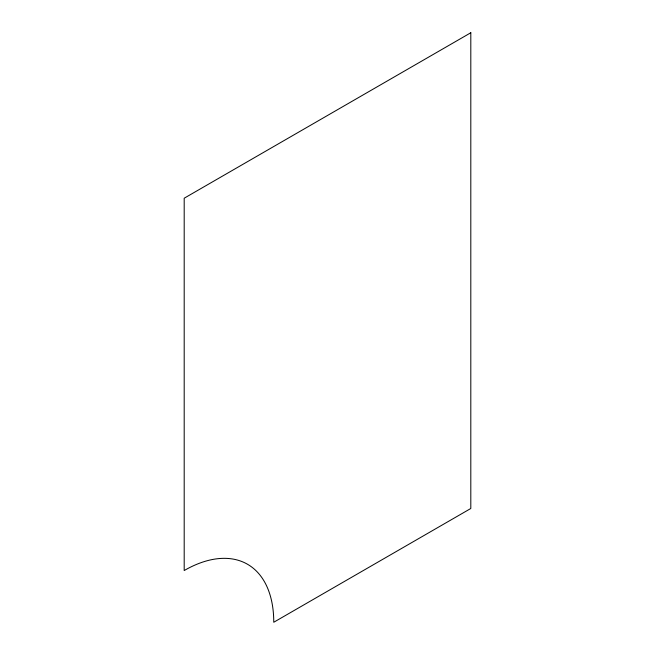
<?xml version="1.0" encoding="UTF-8"?>
<svg xmlns="http://www.w3.org/2000/svg" width="655" height="655" viewBox="0 0 655 655"><rect width="100%" height="100%" fill="white"/><g stroke="black" fill="none" stroke-linecap="round" stroke-linejoin="round"><path stroke-width="0.98" d="M470.806 32.75L184.194 198.219L184.194 570.538A126.661 73.131 -60 0 1 273.757 622.25L470.806 508.485L470.806 32.75"/></g></svg>
